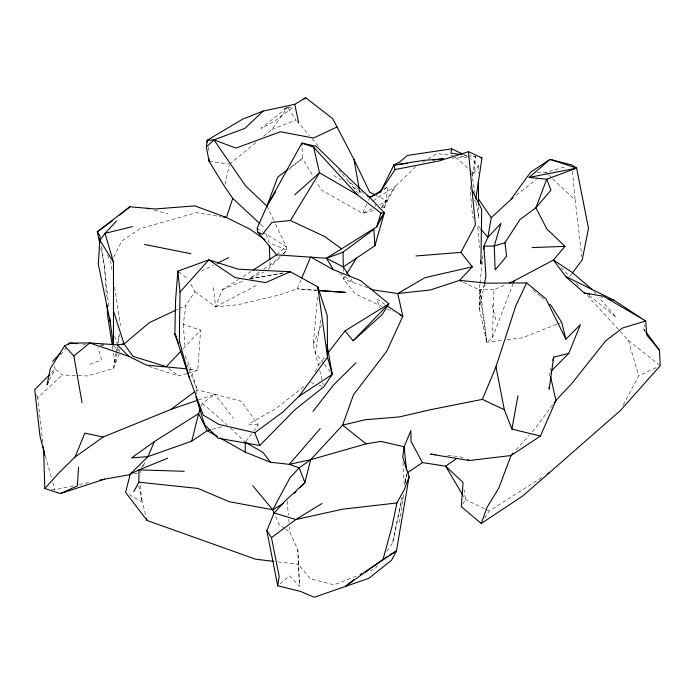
<?xml version="1.0" encoding="UTF-8"?>
<svg xmlns="http://www.w3.org/2000/svg" width="695" height="695" viewBox="0 0 695 695"><rect width="100%" height="100%" fill="white"/><g stroke="black" fill="none" stroke-linecap="round" stroke-linejoin="round"><path stroke-width="0.52" stroke-dasharray="3.48 2.61" d="M549.606 375.691L550.761 368.463M479.906 284.246L479.35 289.537L479.402 309.11L486.795 342.322L492.373 337.926L493.989 289.772L506.464 284.272M187.676 373.293L197.754 370.348L200.62 330.177L183.245 324.322L185.886 305.461L194.965 291.683L190.5 283.569M315.043 371.816L318.458 365.275L313.184 344.512L317.719 294.975M471.514 171.317L473.894 173.411L475.554 156.471L470.185 155.75M480.019 283.195L483.025 254.657M117.941 347.066L115.188 364.032L113.476 368.454L87.648 375.952L77.032 375.561M118.454 342.765L119.471 334.156M399.382 522.475L403.786 493.207M405.333 482.895L406.618 474.346L404.429 484.823M320.638 320.239L315.565 353.121L323.583 363.346M113.476 368.454L115.874 353.807M116.048 352.756L117.073 346.475M117.247 345.432L118.958 334.964M382.624 207.996L384.622 207.458L388.062 186.625L384.413 188.779M470.637 186.138L470.107 189.318L472.557 216.579L473.573 218.317M472.392 175.54L475.554 156.471L468.074 157.018M405.159 482.747L406.592 474.329M484.458 283.595L479.402 309.11L480.358 290.467L486.257 283.916M386.863 551.352L392.71 542.587L401.875 497.429M196.477 393.813L197.284 389.834L190.03 366.734L185.131 356.066M392.71 542.587L402.726 496.421M224.945 184.392L229.333 165.106M645.438 332.41L643.605 328.839L644.639 324.93M201.35 406.106L202.384 403.282L214.825 394.282L241.469 401.354L258.245 425.001L253.718 431.03M492.373 337.926L512.997 283.89M194.965 291.683L215.598 306.869L222.374 289.624L238.62 279.494M384.622 207.458L387.176 201.011L395.386 186.19L415.601 166.791M301.005 279.85L297.234 288.816L279.468 294.941L238.02 304.731L215.598 306.869L213.287 286.375M313.184 344.512L321.516 324.826M366.821 204L362.573 213.4L321.151 189.77L316.216 181.456M368.524 200.238L369.792 197.423M139.904 472.904L140.85 470.984M143.205 466.197L145.559 461.411M113.728 257.037L121.816 240.974L139.556 228.829L196.398 212.635L221.053 216.649M49.432 380.069L55.157 369.08L53.932 365.222M623.215 405.072L638.766 375.856L656.341 367.551M473.894 173.411L478.273 165.645L470.724 158.564M141.554 467.666L144.734 462.14M462.879 504.049L465.485 499.662L463.965 488.915M345.207 276.271L343.512 279.016L355.354 293.924L381.512 306.252M484.693 518.114L489.297 510.947L541.978 477.422M381.173 207.683L395.386 186.19L373.319 200.794M377.498 565.374L375.152 568.875L367.125 571.985M263.579 136.281L271.875 129.496L286.983 108.133M552.725 404.794L535.524 428.024L529.764 434.497M245.969 441.368L253.076 431.89M571.69 273.865L569.831 276.349L560.891 267.462M60.752 354.91L66.555 347.318M318.458 365.275L325.755 355.831M382.05 207.388L387.176 201.011L376.108 195.364M516.098 449.865L529.051 435.305M183.141 348.794L200.62 330.177M51.378 372.894L55.157 369.08L62.176 375.005L75.972 375.517M268.114 269.26L282.57 254.804M283.334 254.049L287.139 250.243L286.192 246.569L274.273 221.505M42.769 442.394L37.739 397.801L62.176 375.005M263.892 269.165L270.06 265.151L279.816 256.637M283.073 253.797L287.139 250.243L269.226 242.798L265.785 233.103M276.593 254.839L286.192 246.569L263.466 232.382M280.076 583.809L289.494 575.868L299.58 586.25L297.816 549.702L289.85 532.205L289.389 526.836M288.712 169.65L302.507 158.347L302.064 147.158M229.567 164.089L256.116 142.388M286.757 107.942L261.077 128.349L274.021 121.547L293.038 107.438L288.495 107.308M303.785 386.707L275.22 409.086L248.489 424.063L258.245 425.001M516.255 195.13L536.479 179.51M290.553 167.399L302.507 158.347L312.924 175.913M195.582 391.103L197.284 389.834L214.825 394.282L233.581 418.416M383.709 189.744L388.062 186.625M243.137 276.68L252.181 270.781M259.487 272.032L249.8 278.339L263.631 272.11M422.725 162.413L424.506 161.318M428.068 159.138L436.964 153.665L453.088 155.411M215.598 306.869L256.108 285.584M287 107.508L284.194 108.976L288.998 106.856M372.042 208.639L362.573 213.4L374.605 210.159M379.609 204.825L387.176 201.011M201.229 271.18L213.504 265.134M176.278 309.97L178.198 309.067M179.162 308.623L185.886 305.461M222.374 289.624L243.919 280.754M556.669 324.287L522.51 337.779L506.751 339.786M557.668 323.896L560.683 322.706M271.875 129.496L296.061 120.035L287.582 107.282M356.083 576.268L334.008 584.816L310.413 578.822L298.363 564.323L297.816 549.702M89.95 364.371L101.548 359.923L97.899 347.153M198.431 399.946L214.825 394.282M148.852 366.456L178.606 375.943L186.668 373.589M537.122 172.23L545.749 172.351L566.625 166.479M212.418 429.319L222.843 426.608M51.821 489.384L54.818 489.749L74.99 485.449M79.239 484.545L89.855 482.278M249.27 278.938L283.013 272.918M250.269 278.825L282.917 273.057M134.161 473.929L137.315 473.373M493.989 289.772L479.35 289.537L486.795 342.322L502.546 340.315M452.063 158.182L467.014 157.096M100.549 345.041L103.755 344.894M100.497 345.137L104.702 345.067M316.572 290.241L297.234 288.816L317.076 290.571M82.496 344.06L85.676 344.303M447.736 455.546L459.586 456.502L464.521 458.509M460.611 156.227L467.066 156.922M277.991 561.881L298.363 564.323L299.58 586.25M209.108 161.37L228.542 163.951M462.661 154.75L469.108 155.611M186.886 364.024L188.91 369.002L197.754 370.348M600.68 297L602.73 297.503M154.299 210.229L167.756 213.825M310.682 382.432L317.745 384.804M318.753 385.143L323.801 386.837M367.733 287.808L343.512 279.016L343.426 272.987M387.323 308.997L393.135 311.734M484.537 508.688L465.485 499.662L463.278 495.943M485.492 509.14L489.297 510.947M464.373 154.837L467.275 156.227M463.339 282.196L480.358 290.467L486.795 342.322M129.305 494.605L142.301 502.25L146.037 516.455M333.765 175.461L341.158 179.962M353.164 187.285L364.25 194.044M339.62 273.552L352.964 281.831L351.262 279.208M257.107 228.412L262.562 231.817M384.848 304.341L376.751 298.954L379.809 307.746M284.863 528.53L279.043 524.239L274.846 514.587M285.697 529.147L289.85 532.205M168.824 368.498L178.606 375.943M178.693 271.788L188.024 279.06M342.183 173.959L348.473 181.317L355.927 187.155M356.761 187.806L362.555 192.359M620.296 331.498L628.341 340.289L660.25 365.709M589.256 295.549L616.204 317.346L598.786 297.234M532.839 289.911L540.041 296.096M540.84 296.782L544.845 300.223M202.384 403.282L227.256 425.01M455.616 157.365L470.715 170.623M260.634 224.389L263.726 227.282L264.413 229.22M545.749 172.351L548.068 174.532M548.841 175.253L551.934 178.163M552.707 178.893L575.139 199.969L581.845 256.62M230.401 428.007L245.326 442.229M113.459 345.832L118.411 350.897M576.407 283.543L579.335 286.74M587.379 295.531L619.566 330.698M593.904 291.596L595.997 294.011M296.756 120.852L309.336 135.56M312.133 138.826L318.423 146.185M338.691 169.875L341.488 173.142M480.349 228.516L477.63 225.293L479.541 247.785M348.473 181.317L358.342 193.505M324.252 364.197L330.264 371.86M643.605 328.839L645.516 331.402M266.932 206.085L273.813 220.55M107.482 254.978L110.87 262.701L112.017 270.155M374.953 204.582L375.769 206.476M188.91 369.002L197.284 389.834M36.618 394.76L37.739 397.801M114.71 336.198L116.951 343.261M118.55 348.308L119.827 352.348L115.188 364.032L113.05 350.376M628.341 340.289L638.766 375.856M45.331 455.972L51.656 478.49M52.803 482.582L54.818 489.749M474.815 200.177L475.337 202.141M491.895 304.627L496.204 320.908M319.735 370.409L322.523 381.703M322.784 382.728L323.288 384.778M138.67 485.831L142.301 502.25L139.773 483.564M100.836 248.602L104.363 265.386L108.802 308.241M208.439 147.053L208.891 152.075M359.411 189.9L360.34 195.13M471.749 173.012L472.426 177.242M472.6 178.302L475.137 194.166M112.39 346.171L112.885 349.324M114.623 287.2L120.496 325.547M101.548 246.36L104.363 265.386L106.431 296.418M476.37 202.549L478.69 218.282L478.586 205.39M572.445 171.37L575.139 199.969M287.174 501.052L288.373 515.021M288.746 519.313L289.024 522.536M183.245 324.322L185.035 347.17M403.013 462.349L404.186 484.762M269.938 261.954L270.06 265.151M343.356 267.966L343.408 271.988M478.273 165.645L478.334 173.159"/><path stroke-width="1.04" d="M113.467 344.763L113.467 262.084L105.023 233.372L116.491 220.984M270.442 462.227L245.196 452.15L245.326 442.229L263.031 452.445L270.442 462.227L289.285 464.347L299.145 467.848L304.931 482.521L299.754 487.925M133.796 491.634L138.818 482.191L138.983 469.863L167.677 458.205M177.842 271.128L180.014 292.039L179.345 340.802L189.083 377.038L203.287 415.167L218.96 424.419L254.77 432.724L282.995 411.953L299.024 396.254L327.527 357.239L327.232 315.547L317.771 286.818L290.284 271.754L238.272 269.191L208.865 259.887L177.842 271.128L175.609 299.771L174.879 333.774L178.389 343.13M549.232 387.106L549.163 389.183L553.654 357.169L568.805 353.321L580.394 324.652L565.886 339.186L545.853 298.72L526.601 282.908L486.908 283.186L459.56 280.354L430.448 289.945L397.766 293.533L373.788 290.006L369.749 288.538M78.518 467.283L77.38 485.857L60.413 493.563L44.836 488.542L43.611 449.83L44.185 451.88M483.581 249.366L483.911 246.195L487.838 237.377L491.252 217.665L512.884 197.736M259.852 223.668L232.747 198.388L224.485 186.416L209.108 161.37L206.354 147.001L207.101 140.347L242.59 119.166L263.205 111.044L294.758 104.32L305.687 97.734L332.67 118.61L354.007 159.572L369.644 192.063L375.187 194.887M475.814 198.987L481.991 157.947L468.456 151.684L439.301 160.91L395.012 169.571L380.226 192.246L369.792 197.423L367.021 195.729M646.15 332.262L659.486 350.219L660.25 365.709L620.209 410.728L522.909 495.848L481.235 523.491L461.315 506.681L463.052 482.469L445.643 466.171L422.438 462.592L411.075 441.499L410.841 430.648L404.142 446.755L402.726 457.006L409.086 476.848L396.445 550.944L391.641 560.101L369.036 578.214L314.288 597.266L300.422 591.402L277.722 585.798L279.19 576.416L271.467 537.652L266.828 530.65L274.125 512.936L285.471 500.704L304.931 482.521L310.656 459.708L342.6 425.132L353.529 394.682L386.672 351.366L402.822 316.303L397.766 293.533L424.984 277.661L472.322 266.81L460.933 252.398L415.966 255.969M659.486 350.219L646.81 335.094L645.672 321.012L622.755 327.918L605.805 340.68L571.638 383.709L555.913 400.494L540.432 436.06L511.911 429.084L517.94 395.803M484.458 283.595L485.927 276.158L483.911 246.195L494.249 246.004L504.97 242.772L519.921 219.62L535.88 207.77L550.953 190.187L546.739 179.214L529.095 177.425L550.032 159.381L571.846 165.01L576.633 168.129L588.491 228.36L582.228 259.834L572.306 273.039M409.086 476.848L404.421 489.358L396.906 502.954L392.136 526.002L383.084 559.284L345.789 586.067L354.198 579.413M462.444 153.916L451.802 148.826L450.847 153.178L461.584 154.611M217.405 436.434L207.214 430.674L198.596 413.621L154.412 441.551L131.616 457.901L147.913 456.615L191.785 441.134L198.596 413.621L200.316 408.921M154.412 441.551L147.913 456.615L130.234 474.112L125.595 492.416L147.105 520.512L255.482 559.18L273.708 561.369M552.864 360.245L553.654 357.169M253.084 270.19L276.593 254.839L326.459 258.253L343.339 266.967L374.918 245.726L384.335 212.818L369.792 197.423L350.471 179.597L316.277 146.324L301.908 143.092L268.835 202.723M376.655 226.891L380.956 213.113L384.335 212.818L376.655 226.891L326.459 258.253L333.392 269.686L360.705 280.658L388.844 303.828L382.181 314.583L353.138 340.793L344.981 330.916L388.844 303.828L353.138 340.793M406.462 470.089L404.142 446.755L380.877 441.403L366.117 443.853L342.6 425.132L365.196 419.745L399.382 416.904L430.631 409.676L482.373 399.373L495.969 366.821L515.768 305.922L526.601 282.908M232.747 198.388L226.414 217.518L223.199 216.996M481.235 523.491L487.117 507.228L498.793 488.116L511.06 455.529L513.214 453.105M513.379 282.891L514.135 280.893L553.437 260.06L564.966 246.369L546.817 228.898L535.88 207.77L546.739 179.214L576.633 168.129L550.032 159.381L530.65 172.143L511.199 199.039M44.836 488.542L59.753 471.992L75.086 456.997L84.833 433.107L103.086 437.042L170.779 409.494L197.415 400.303M301.847 277.861L310.648 256.95L333.392 269.686M380.226 192.246L393.891 165.062L399.99 161.753L407.548 155.411L451.802 148.826M48.476 381.903L47.043 384.648L50.44 368.419L64.6 345.893L69.778 343.095L89.82 342.948L117.316 344.868L124.075 343.973L149.382 322.602L175.314 310.422M460.933 252.398L475.406 225.006L468.456 151.684M274.429 513.614L272.744 509.756L290.041 477.682L299.145 467.848L310.656 459.708L366.117 443.853M275.646 191.516L266.932 206.085L257.107 228.412L257.802 232.147L276.593 254.839M257.802 232.147L262.588 234.285L271.988 222.339L290.397 220.541L319.491 172.751L313.68 147.218L301.908 143.092L301.986 145.125M346.901 273.526L356.518 257.967M379.904 219.759L384.335 212.818M554.002 403.074L555.913 400.494L550.622 376.707M328.405 352.391L344.981 330.916M312.993 411.414L333.617 384.917L355.979 362.799M320.213 428.598L289.285 464.347L310.656 459.708M180.014 292.039L208.865 259.887L235.04 277.592L265.664 282.622L290.284 271.754L288.208 272.084M52.698 361.365L60.526 352.99M68.353 344.616L69.778 343.095L77.197 343.66M180.952 351.123L166.383 366.639L133.032 356.396L124.075 343.973L113.685 311.647M472.322 266.81L459.56 280.354L461.445 281.275M294.576 493.328L296.053 491.791M195.86 396.793L204.66 424.819L218.169 438.215L259.791 445.486L295.175 409.494L323.801 386.837L332.271 374.414L327.032 344.677M49.866 374.423L34.75 389.687L39.945 435.713L44.862 455.607M551.231 371.034L568.805 353.321M263.205 111.044L244.883 128.41L213.93 139.843L207.101 140.347L207.484 142.258M206.354 147.001L213.93 139.843L235.944 148.096L280.519 131.737L313.488 138.053L337.127 126.916M294.68 194.887L319.491 172.751L357.195 194.713L380.956 213.113M119.792 215.033L129.843 206.763L155.22 208.969L194.861 205.868L226.414 217.518L250 229.185L264.856 239.706M82.019 402.648L73.896 355.988L89.82 342.948L128.801 356.3L146.619 365.179L186.799 368.81M360.088 574.756L361.765 573.418M99.733 243.354L97.309 231.817L129.843 206.763M304.002 99.029L305.687 97.734M287.991 169.337L277.748 177.095L266.932 206.085L245.683 185.991L213.93 139.843M326.459 258.253L343.009 252.189L373.823 229.307L374.918 245.726M170.779 409.494L194.722 391.737M271.467 537.652L295.844 519.547L321.976 503.493M98.151 233.746L97.309 231.817L112.121 221.019M75.086 456.997L103.086 437.042M456.971 458.318L445.643 466.171L462.722 495.014M407.644 472.678L422.438 462.592M191.785 441.134L207.214 430.674L210.342 429.858M363.945 572.645L396.445 550.944L389.235 555.366M540.432 436.06L511.06 455.529L469.446 460.516L430.5 454.156L435.887 454.591M299.024 396.254L332.271 374.414L327.527 357.239L317.771 286.818L318.032 289.702M547.434 473.955L549.25 472.8M384.726 558.137L387.428 556.478M138.818 482.191L197.893 488.42L229.281 501.712L272.744 509.756L283.569 503.232M369.792 197.423L381.668 190.404M217.274 263.275L228.603 257.689M130.234 474.112L138.983 469.863L184.201 471.288M509.339 283.004L514.135 280.893M60.413 493.563L104.719 479.116L129.956 474.668M132.319 226.613L105.023 233.372L99.845 240.209L98.29 264.013L110.236 322.072L113.32 344.798M99.411 480.245L104.719 479.116M529.095 177.425L576.633 168.129M121.955 344.346L124.075 343.973M395.012 169.571L393.891 165.062L423.828 160.38L443.514 158.808L438.241 159.476M393.891 165.062L407.618 163.334M432.959 160.137L435.07 159.876M396.906 502.954L342.392 509.226L295.844 519.547L274.125 512.936M532.214 247.576L564.966 246.369M319.17 290.736L345.58 292.387L318.718 290.406M568.197 278.521L565.669 276.48L584.286 293.029L603.451 296.2L645.672 321.012L613.998 300.231L565.669 276.48L553.437 260.06L571.568 271.997L591.819 289.181M144.586 244.449L190.969 253.744M480.149 157.53L481.991 157.947M584.286 293.029L589.412 294.272M608.881 298.989L613.998 300.231M147.053 208.283L149.13 208.839M467.474 459.716L469.446 460.516M290.397 220.541L324.591 236.465L341.558 248.836M399.92 314.931L402.822 316.303L386.646 305.539M482.373 399.373L504.327 409.711L511.911 429.084M220.185 438.006L245.196 452.15M549.649 304.341L551.248 305.713L561.69 322.306L565.886 339.186M553.437 260.06L554.923 261.537M117.316 344.868L128.801 356.3M357.195 194.713L313.68 147.218M64.6 345.893L73.896 355.988M481.027 229.324L487.838 237.377L500.956 223.399L494.249 246.004L495.17 269.886L506.62 256.316L504.97 242.772M252.728 485.692L272.744 509.756M478.716 199.387L491.252 217.665M97.309 231.817L99.984 235.787L99.845 240.209L113.467 262.084M349.568 276.584L343.339 266.967L343.009 252.189M176.217 336.684L174.879 333.774L189.083 377.038M254.77 432.724L259.791 445.486M472.722 192.341L472.2 190.378L481.687 209.282L480.905 263.857L480.636 260.642M146.576 518.479L147.105 520.512M294.758 104.32L298.642 122.589M266.828 530.65L277.722 585.798M495.969 366.821L504.327 409.711M354.007 159.572L359.219 188.858M112.225 345.12L107.786 316.746L107.004 304.975M43.246 446.642L43.49 448.77M109.793 317.815L110.236 322.072M269.339 245.995L269.86 259.826M209.056 159.303L209.108 161.37M478.386 180.683L478.577 204.313"/></g></svg>
